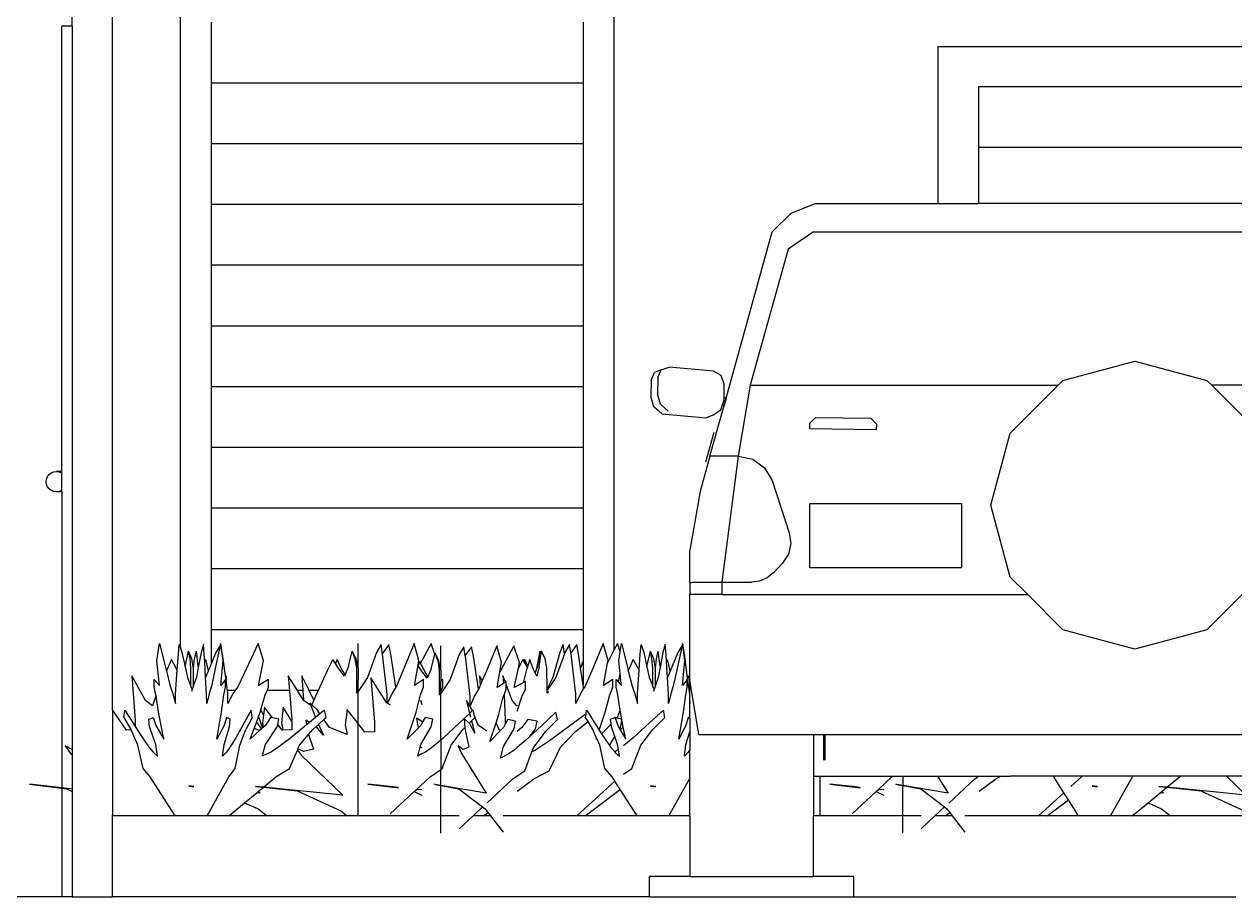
# Model space of a CAD drawing. Header units: metres. Extents: x 24.9 to 56.5, y 18.8 to 36.5.
# Drawn here: x 38.241 to 41.229, y 28.05 to 30.205 of the extents above; entities that cross this region are included whole.
import ezdxf

# ---------------------------------------------------------------- set-up
doc = ezdxf.new("R2010")
doc.units = ezdxf.units.M
doc.layers.add('Edges', color=7, linetype='Continuous')

# ---------------------------------------------------------------- blocks, each defined once
blk = doc.blocks.new('House of 70 sq. m.(753 sq.ft) fr')
at = {"layer": 'Edges'}
for p, q in [((-1.9919, -0.3551), (-1.9919, 2.0303)), ((-0.9218, 2.0303), (-0.9218, -0.361)), ((-2.2594, 1.1803), (-2.2594, 1.9703)), ((-2.1594, -0.5082), (-2.1594, 1.9703)), ((-2.2594, 1.1803), (-2.2844, 1.1803)), ((-2.2844, 0.0803), (-2.2844, 1.1803)), ((-2.2594, 1.1803), (-2.2594, -0.6057)), ((-1.9154, 1.0398), (-1.9154, 1.1898)), ((-0.9982, 1.1898), (-0.9982, 1.0398)), ((-0.1218, 1.1303), (1.9782, 1.1303)), ((-0.1218, 0.7426), (-0.1218, 1.1303)), ((-0.9982, 1.0398), (-1.9154, 1.0398)), ((-1.9154, 0.8898), (-1.9154, 1.0398)), ((-0.9982, 1.0398), (-0.9982, 0.8898)), ((1.8782, 1.0303), (-0.0218, 1.0303)), ((-0.0218, 1.0303), (-0.0218, 0.8803)), ((-0.9982, 0.8898), (-1.9154, 0.8898)), ((-1.9154, 0.7398), (-1.9154, 0.8898)), ((-0.9982, 0.8898), (-0.9982, 0.7398)), ((1.8782, 0.8803), (-0.0218, 0.8803)), ((-0.0218, 0.8803), (-0.0218, 0.7426)), ((-0.9982, 0.7398), (-1.9154, 0.7398)), ((-1.9154, 0.5898), (-1.9154, 0.7398)), ((-0.9982, 0.7398), (-0.9982, 0.5898)), ((-0.4844, 0.7182), (-0.531, 0.6721)), ((-0.4844, 0.7182), (-0.4248, 0.7426)), ((-0.4248, 0.7426), (-0.1218, 0.7426)), ((-0.1218, 0.7426), (-0.0218, 0.7426)), ((0.7086, 0.7426), (-0.0218, 0.7426)), ((-0.6449, 0.262), (-0.531, 0.6721)), ((-0.4294, 0.6721), (-0.492, 0.6297)), ((-0.4294, 0.6721), (0.7132, 0.6721)), ((-0.492, 0.6297), (-0.5853, 0.2937)), ((-0.9982, 0.5898), (-1.9154, 0.5898)), ((-1.9154, 0.4398), (-1.9154, 0.5898)), ((-0.9982, 0.5898), (-0.9982, 0.4398)), ((-0.9982, 0.4398), (-1.9154, 0.4398)), ((-1.9154, 0.2898), (-1.9154, 0.4398)), ((-0.9982, 0.4398), (-0.9982, 0.2898)), ((-0.8053, 0.3316), (-0.8214, 0.325)), ((-0.8137, 0.3118), (-0.8053, 0.3316)), ((-0.8053, 0.3316), (-0.7859, 0.3383)), ((-0.6759, 0.3279), (-0.7859, 0.3383)), ((0.1863, 0.3054), (0.3641, 0.353)), ((0.3641, 0.353), (0.5419, 0.3054)), ((-0.8297, 0.3052), (-0.8304, 0.2655)), ((-0.8297, 0.3052), (-0.8214, 0.325)), ((-0.8137, 0.3118), (-0.8144, 0.2721)), ((-0.6569, 0.3175), (-0.6759, 0.3279)), ((-0.6495, 0.2962), (-0.6569, 0.3175)), ((0.1747, 0.2937), (0.1863, 0.3054)), ((0.5419, 0.3054), (0.5536, 0.2937)), ((-0.9982, 0.2898), (-1.9154, 0.2898)), ((-1.9154, 0.1398), (-1.9154, 0.2898)), ((-0.9982, 0.2898), (-0.9982, 0.1398)), ((-0.8072, 0.2467), (-0.8144, 0.2721)), ((-0.65, 0.2639), (-0.6495, 0.2962)), ((-0.5853, 0.2937), (-0.615, 0.1184)), ((-0.5853, 0.2937), (0.1747, 0.2937)), ((0.0562, 0.1752), (0.1747, 0.2937)), ((0.8691, 0.2937), (0.5536, 0.2937)), ((0.5536, 0.2937), (0.6721, 0.1752)), ((-0.8233, 0.2401), (-0.8304, 0.2655)), ((-0.8038, 0.2232), (-0.8233, 0.2401)), ((-0.7878, 0.2298), (-0.8072, 0.2467)), ((-0.6848, 0.1184), (-0.6501, 0.2434)), ((-0.658, 0.2327), (-0.6539, 0.245)), ((-0.6539, 0.245), (-0.6501, 0.2565)), ((-0.6501, 0.2434), (-0.6539, 0.245)), ((-0.6501, 0.2565), (-0.65, 0.2639)), ((-0.6501, 0.2434), (-0.6449, 0.262)), ((-0.6482, 0.25), (-0.6501, 0.2434)), ((-0.65, 0.2639), (-0.6449, 0.262)), ((-0.6449, 0.262), (-0.6482, 0.25)), ((-0.8038, 0.2232), (-0.6937, 0.2128)), ((-0.6777, 0.2194), (-0.6937, 0.2128)), ((-0.6777, 0.2194), (-0.658, 0.2327)), ((-0.4383, 0.1998), (-0.4245, 0.2139)), ((-0.4245, 0.2139), (-0.2876, 0.212)), ((-0.2741, 0.1975), (-0.2876, 0.212)), ((-0.4385, 0.1855), (-0.4383, 0.1998)), ((-0.2742, 0.1832), (-0.4385, 0.1855)), ((-0.2741, 0.1975), (-0.2742, 0.1832)), ((-0.695, 0.1047), (-0.6746, 0.178)), ((0.0085, -0.0026), (0.0562, 0.1752)), ((-0.9982, 0.1398), (-1.9154, 0.1398)), ((-1.9154, -0.0102), (-1.9154, 0.1398)), ((-0.9982, 0.1398), (-0.9982, -0.0102)), ((-0.6848, 0.1184), (-0.709, 0.0313)), ((-0.615, 0.1184), (-0.6848, 0.1184)), ((-0.615, 0.1184), (-0.6554, -0.1931)), ((-0.615, 0.1184), (-0.5794, 0.1108)), ((-0.5794, 0.1108), (-0.5499, 0.0895)), ((-2.3233, 0.0553), (-2.3224, 0.0618)), ((-2.3224, 0.0618), (-2.3199, 0.0678)), ((-2.3199, 0.0678), (-2.3158, 0.073)), ((-2.3158, 0.073), (-2.3106, 0.077)), ((-2.3106, 0.077), (-2.3044, 0.0794)), ((-2.3044, 0.0794), (-2.2979, 0.0803)), ((-2.2979, 0.0803), (-2.2913, 0.0794)), ((-2.2844, 0.0803), (-2.2979, 0.0803)), ((-2.2913, 0.0794), (-2.2852, 0.077)), ((-2.2852, 0.077), (-2.2844, 0.0763)), ((-2.2844, 0.0763), (-2.2844, 0.0803)), ((-2.2844, 0.0343), (-2.2844, 0.0763)), ((-0.5499, 0.0895), (-0.5316, 0.058)), ((-2.3224, 0.0488), (-2.3233, 0.0553)), ((-2.3199, 0.0428), (-2.3224, 0.0488)), ((-2.3158, 0.0376), (-2.3199, 0.0428)), ((-2.3106, 0.0337), (-2.3158, 0.0376)), ((-2.3044, 0.0312), (-2.3106, 0.0337)), ((-2.2979, 0.0303), (-2.3044, 0.0312)), ((-2.2913, 0.0312), (-2.2979, 0.0303)), ((-2.2844, 0.0303), (-2.2979, 0.0303)), ((-2.2852, 0.0337), (-2.2913, 0.0312)), ((-2.2844, 0.0343), (-2.2852, 0.0337)), ((-2.2844, 0.0303), (-2.2844, 0.0343)), ((-2.2844, 0.0303), (-2.2844, -0.701)), ((-0.709, 0.0313), (-0.7344, -0.1135)), ((-0.5316, 0.058), (-0.4892, -0.0712)), ((-0.4383, 0.0015), (-0.0636, 0.0015)), ((-0.4383, -0.1572), (-0.4383, 0.0015)), ((-0.0636, 0.0015), (-0.0636, -0.1572)), ((-0.9982, -0.0102), (-1.9154, -0.0102)), ((-1.9154, -0.1602), (-1.9154, -0.0102)), ((-0.9982, -0.0102), (-0.9982, -0.1602)), ((0.0562, -0.1804), (0.0085, -0.0026)), ((-0.4892, -0.0712), (-0.4855, -0.0976)), ((-0.7344, -0.1942), (-0.7344, -0.1135)), ((-0.4855, -0.0976), (-0.4913, -0.1236)), ((-0.528, -0.1695), (-0.5058, -0.1459)), ((-0.4913, -0.1236), (-0.5058, -0.1459)), ((-0.9982, -0.1602), (-1.9154, -0.1602)), ((-1.9154, -0.3102), (-1.9154, -0.1602)), ((-0.9982, -0.1602), (-0.9982, -0.3102)), ((-0.528, -0.1695), (-0.5439, -0.1823)), ((-0.0636, -0.1572), (-0.4383, -0.1572)), ((-0.7344, -0.1942), (-0.7281, -0.1931)), ((-0.7344, -0.1942), (-0.7344, -0.2236)), ((-0.7281, -0.1931), (-0.6554, -0.1931)), ((-0.6554, -0.1931), (-0.5827, -0.1931)), ((-0.6554, -0.1931), (-0.6554, -0.2236)), ((-0.5625, -0.1904), (-0.5827, -0.1931)), ((-0.5439, -0.1823), (-0.5625, -0.1904)), ((0.0994, -0.2236), (0.0562, -0.1804)), ((-0.7344, -0.435), (-0.7344, -0.2236)), ((-0.6554, -0.2236), (-0.7344, -0.2236)), ((-0.6554, -0.2236), (0.0994, -0.2236)), ((0.1863, -0.3106), (0.0994, -0.2236)), ((0.6289, -0.2236), (0.5419, -0.3106)), ((-0.9982, -0.3102), (-1.9154, -0.3102)), ((-1.9154, -0.393), (-1.9154, -0.3102)), ((-0.9982, -0.3102), (-0.9982, -0.3869)), ((0.3641, -0.3582), (0.1863, -0.3106)), ((0.5419, -0.3106), (0.3641, -0.3582)), ((-2.0499, -0.3863), (-2.0432, -0.3445)), ((-2.0432, -0.3445), (-2.0279, -0.4063)), ((-1.9969, -0.3703), (-1.9947, -0.347)), ((-1.9947, -0.347), (-1.9919, -0.3551)), ((-1.9919, -0.3551), (-1.9881, -0.3661)), ((-1.935, -0.347), (-1.9408, -0.3661)), ((-1.9331, -0.3703), (-1.935, -0.347)), ((-1.8936, -0.3495), (-1.9059, -0.4063)), ((-1.8936, -0.3495), (-1.9045, -0.3661)), ((-1.8926, -0.3445), (-1.8936, -0.3495)), ((-1.8922, -0.3472), (-1.8926, -0.3445)), ((-1.892, -0.347), (-1.8922, -0.3472)), ((-1.8867, -0.3863), (-1.8922, -0.3472)), ((-1.8877, -0.3703), (-1.892, -0.347)), ((-1.8, -0.3445), (-1.8289, -0.4063)), ((-1.7872, -0.3863), (-1.8, -0.3445)), ((-1.5533, -0.4054), (-1.5533, -0.3445)), ((-1.4966, -0.347), (-1.5077, -0.3661)), ((-1.4929, -0.3693), (-1.4966, -0.347)), ((-1.4773, -0.347), (-1.4915, -0.3661)), ((-1.4725, -0.3703), (-1.4773, -0.347)), ((-1.4147, -0.3445), (-1.4404, -0.4063)), ((-1.4033, -0.3863), (-1.4147, -0.3445)), ((-1.3733, -0.3445), (-1.3989, -0.3929)), ((-1.3641, -0.371), (-1.3733, -0.3445)), ((-1.3491, -0.4105), (-1.3491, -0.3496)), ((-1.2924, -0.3521), (-1.3035, -0.3712)), ((-1.2887, -0.3744), (-1.2924, -0.3521)), ((-1.2731, -0.3521), (-1.2873, -0.3712)), ((-1.2683, -0.3755), (-1.2731, -0.3521)), ((-1.2105, -0.3496), (-1.2362, -0.4114)), ((-1.1991, -0.3914), (-1.2105, -0.3496)), ((-1.1691, -0.3496), (-1.2017, -0.4114)), ((-1.1546, -0.3914), (-1.1691, -0.3496)), ((-1.047, -0.347), (-1.0555, -0.3661)), ((-1.0442, -0.3697), (-1.047, -0.347)), ((-1.0315, -0.347), (-1.0428, -0.3661)), ((-1.0281, -0.3675), (-1.0315, -0.347)), ((-1.0138, -0.347), (-1.0275, -0.3661)), ((-1.0091, -0.3703), (-1.0138, -0.347)), ((-0.9481, -0.3445), (-0.9743, -0.4063)), ((-0.9365, -0.3863), (-0.9481, -0.3445)), ((-0.9134, -0.3445), (-0.9218, -0.361)), ((-0.9065, -0.3651), (-0.9134, -0.3445)), ((-0.9065, -0.3651), (-0.9032, -0.3445)), ((-0.9032, -0.3445), (-0.8879, -0.4063)), ((-0.8569, -0.3703), (-0.8547, -0.347)), ((-0.8547, -0.347), (-0.8481, -0.3661)), ((-0.795, -0.347), (-0.8008, -0.3661)), ((-0.7931, -0.3703), (-0.795, -0.347)), ((-0.7536, -0.3495), (-0.7659, -0.4063)), ((-0.7536, -0.3495), (-0.7645, -0.3661)), ((-0.7526, -0.3445), (-0.7536, -0.3495)), ((-0.7522, -0.3472), (-0.7526, -0.3445)), ((-0.752, -0.347), (-0.7522, -0.3472)), ((-0.7467, -0.3863), (-0.7522, -0.3472)), ((-0.7477, -0.3703), (-0.752, -0.347)), ((-2.0435, -0.4478), (-2.0499, -0.3863)), ((-2.0142, -0.3833), (-2.0266, -0.4114)), ((-2.0015, -0.4066), (-2.0142, -0.3833)), ((-1.9996, -0.4093), (-1.9969, -0.3703)), ((-1.9881, -0.3661), (-1.9805, -0.4016)), ((-1.9804, -0.4012), (-1.9719, -0.3633)), ((-1.9635, -0.3819), (-1.9719, -0.3633)), ((-1.968, -0.3819), (-1.9719, -0.3633)), ((-1.9661, -0.4054), (-1.968, -0.3819)), ((-1.9592, -0.4054), (-1.9635, -0.3819)), ((-1.9592, -0.4054), (-1.957, -0.3819)), ((-1.957, -0.3819), (-1.9525, -0.3633)), ((-1.9481, -0.4012), (-1.9525, -0.3633)), ((-1.9408, -0.3661), (-1.9477, -0.4031)), ((-1.9319, -0.3892), (-1.9331, -0.3703)), ((-1.9319, -0.3892), (-1.9302, -0.3833)), ((-1.9302, -0.3833), (-1.9235, -0.412)), ((-1.9045, -0.3661), (-1.9154, -0.393)), ((-1.8923, -0.4478), (-1.8867, -0.3863)), ((-1.8801, -0.4288), (-1.8877, -0.3703)), ((-1.7994, -0.4478), (-1.7872, -0.3863)), ((-1.6155, -0.3833), (-1.6299, -0.412)), ((-1.6093, -0.3934), (-1.6155, -0.3833)), ((-1.6053, -0.3833), (-1.6093, -0.3934)), ((-1.594, -0.4066), (-1.6053, -0.3833)), ((-1.5772, -0.4012), (-1.5677, -0.3633)), ((-1.5581, -0.3819), (-1.5677, -0.3633)), ((-1.5602, -0.3819), (-1.5677, -0.3633)), ((-1.5564, -0.4054), (-1.5602, -0.3819)), ((-1.5533, -0.4054), (-1.5581, -0.3819)), ((-1.5077, -0.3661), (-1.5301, -0.4281)), ((-1.4915, -0.3661), (-1.4929, -0.3693)), ((-1.4928, -0.3703), (-1.4929, -0.3693)), ((-1.4812, -0.4689), (-1.4928, -0.3703)), ((-1.4604, -0.4519), (-1.4725, -0.3703)), ((-1.4054, -0.3979), (-1.4033, -0.3863)), ((-1.4011, -0.3884), (-1.405, -0.3985)), ((-1.3989, -0.3929), (-1.4011, -0.3884)), ((-1.373, -0.4064), (-1.3641, -0.371)), ((-1.3635, -0.3684), (-1.3641, -0.371)), ((-1.3539, -0.387), (-1.3635, -0.3684)), ((-1.3559, -0.387), (-1.3635, -0.3684)), ((-1.3522, -0.4105), (-1.3559, -0.387)), ((-1.3491, -0.4105), (-1.3539, -0.387)), ((-1.3035, -0.3712), (-1.3258, -0.4332)), ((-1.2873, -0.3712), (-1.2887, -0.3744)), ((-1.2886, -0.3755), (-1.2887, -0.3744)), ((-1.277, -0.4741), (-1.2886, -0.3755)), ((-1.2562, -0.457), (-1.2683, -0.3755)), ((-1.1471, -0.3833), (-1.1577, -0.4053)), ((-1.1442, -0.3882), (-1.1471, -0.3833)), ((-1.1422, -0.3833), (-1.1442, -0.3882)), ((-1.1354, -0.4029), (-1.1442, -0.3882)), ((-1.1343, -0.3993), (-1.1422, -0.3833)), ((-1.1296, -0.3833), (-1.1343, -0.3993)), ((-1.121, -0.4066), (-1.1296, -0.3833)), ((-1.1116, -0.4012), (-1.1039, -0.3633)), ((-1.1102, -0.4012), (-1.1021, -0.3678)), ((-1.1067, -0.4012), (-1.101, -0.3633)), ((-1.1021, -0.3678), (-1.1039, -0.3633)), ((-1.101, -0.3633), (-1.1021, -0.3678)), ((-1.0918, -0.3819), (-1.101, -0.3633)), ((-1.0871, -0.4054), (-1.0918, -0.3819)), ((-1.0555, -0.3661), (-1.0724, -0.4281)), ((-1.0442, -0.3697), (-1.0656, -0.4281)), ((-1.0428, -0.3661), (-1.0442, -0.3697)), ((-1.0275, -0.3661), (-1.0281, -0.3675)), ((-1.0276, -0.3703), (-1.0281, -0.3675)), ((-1.0159, -0.4689), (-1.0276, -0.3703)), ((-1.0041, -0.4055), (-1.0091, -0.3703)), ((-0.9982, -0.3869), (-1.0041, -0.4055)), ((-0.9982, -0.3869), (-0.9982, -0.4464)), ((-0.9218, -0.361), (-0.9374, -0.3916)), ((-0.9374, -0.3916), (-0.9365, -0.3863)), ((-0.9099, -0.3863), (-0.9065, -0.3651)), ((-0.9065, -0.419), (-0.9099, -0.3863)), ((-0.8742, -0.3833), (-0.8866, -0.4114)), ((-0.8615, -0.4066), (-0.8742, -0.3833)), ((-0.8596, -0.4093), (-0.8569, -0.3703)), ((-0.8481, -0.3661), (-0.8405, -0.4016)), ((-0.8404, -0.4012), (-0.8319, -0.3633)), ((-0.8235, -0.3819), (-0.8319, -0.3633)), ((-0.828, -0.3819), (-0.8319, -0.3633)), ((-0.8261, -0.4054), (-0.828, -0.3819)), ((-0.8192, -0.4054), (-0.8235, -0.3819)), ((-0.8192, -0.4054), (-0.817, -0.3819)), ((-0.817, -0.3819), (-0.8125, -0.3633)), ((-0.8081, -0.4012), (-0.8125, -0.3633)), ((-0.8008, -0.3661), (-0.8077, -0.4031)), ((-0.7919, -0.3892), (-0.7931, -0.3703)), ((-0.7919, -0.3892), (-0.7902, -0.3833)), ((-0.7902, -0.3833), (-0.7835, -0.412)), ((-0.7645, -0.3661), (-0.7834, -0.4127)), ((-0.7523, -0.4478), (-0.7467, -0.3863)), ((-0.7401, -0.4288), (-0.7477, -0.3703)), ((-2.0279, -0.4063), (-2.0266, -0.4114)), ((-2.0266, -0.4114), (-2.017, -0.4493)), ((-2.0038, -0.4689), (-1.9996, -0.4093)), ((-1.9996, -0.4093), (-2.0015, -0.4066)), ((-1.9804, -0.4012), (-1.9805, -0.4016)), ((-1.9805, -0.4016), (-1.9748, -0.4281)), ((-1.966, -0.45), (-1.9661, -0.4054)), ((-1.9593, -0.4476), (-1.9592, -0.4054)), ((-1.9592, -0.4473), (-1.9592, -0.4054)), ((-1.9477, -0.4031), (-1.9524, -0.4281)), ((-1.9481, -0.4012), (-1.9477, -0.4031)), ((-1.9296, -0.4279), (-1.9319, -0.3892)), ((-1.9234, -0.4127), (-1.9296, -0.4279)), ((-1.9235, -0.412), (-1.9234, -0.4127)), ((-1.9154, -0.393), (-1.9234, -0.4127)), ((-1.9059, -0.4063), (-1.9155, -0.4493)), ((-1.8289, -0.4063), (-1.8496, -0.4493)), ((-1.6299, -0.412), (-1.6522, -0.4602)), ((-1.6011, -0.4066), (-1.6093, -0.3934)), ((-1.5867, -0.4251), (-1.6011, -0.4066)), ((-1.5851, -0.4211), (-1.594, -0.4066)), ((-1.5772, -0.4012), (-1.5851, -0.4211)), ((-1.5563, -0.4668), (-1.5564, -0.4054)), ((-1.5533, -0.4054), (-1.5533, -0.4329)), ((-1.4404, -0.4063), (-1.4589, -0.4493)), ((-1.4142, -0.4478), (-1.4054, -0.3979)), ((-1.405, -0.3985), (-1.4054, -0.3979)), ((-1.3969, -0.4117), (-1.405, -0.3985)), ((-1.3898, -0.4117), (-1.3989, -0.3929)), ((-1.3825, -0.4302), (-1.3969, -0.4117)), ((-1.3809, -0.4262), (-1.3898, -0.4117)), ((-1.373, -0.4064), (-1.3809, -0.4262)), ((-1.3521, -0.4719), (-1.3522, -0.4105)), ((-1.3491, -0.4105), (-1.3491, -0.4332)), ((-1.2362, -0.4114), (-1.2467, -0.4358)), ((-1.21, -0.4529), (-1.2031, -0.4138)), ((-1.2031, -0.4138), (-1.1991, -0.3914)), ((-1.2017, -0.4114), (-1.2031, -0.4138)), ((-1.1684, -0.4529), (-1.1577, -0.4053)), ((-1.1577, -0.4053), (-1.1546, -0.3914)), ((-1.1382, -0.412), (-1.1462, -0.4412)), ((-1.1354, -0.4029), (-1.1382, -0.412)), ((-1.1343, -0.3993), (-1.1354, -0.4029)), ((-1.1164, -0.4164), (-1.121, -0.4066)), ((-1.1116, -0.4012), (-1.1164, -0.4164)), ((-1.1162, -0.4169), (-1.1164, -0.4164)), ((-1.1102, -0.4012), (-1.1162, -0.4169)), ((-1.1124, -0.4251), (-1.1162, -0.4169)), ((-1.1067, -0.4012), (-1.1124, -0.4251)), ((-1.087, -0.4565), (-1.0871, -0.4054)), ((-0.9982, -0.4464), (-1.0041, -0.4055)), ((-0.9743, -0.4063), (-0.9931, -0.4493)), ((-0.9475, -0.4478), (-0.9374, -0.3916)), ((-0.8879, -0.4063), (-0.8866, -0.4114)), ((-0.8866, -0.4114), (-0.877, -0.4493)), ((-0.8638, -0.4689), (-0.8596, -0.4093)), ((-0.8596, -0.4093), (-0.8615, -0.4066)), ((-0.8404, -0.4012), (-0.8405, -0.4016)), ((-0.8405, -0.4016), (-0.8348, -0.4281)), ((-0.826, -0.45), (-0.8261, -0.4054)), ((-0.8192, -0.4475), (-0.8192, -0.4054)), ((-0.8192, -0.4473), (-0.8192, -0.4054)), ((-0.8077, -0.4031), (-0.8124, -0.4281)), ((-0.8081, -0.4012), (-0.8077, -0.4031)), ((-0.7896, -0.4279), (-0.7919, -0.3892)), ((-0.7834, -0.4127), (-0.7896, -0.4279)), ((-0.7835, -0.412), (-0.7834, -0.4127)), ((-0.7659, -0.4063), (-0.7755, -0.4493)), ((-2.0781, -0.4848), (-2.1121, -0.424)), ((-2.1121, -0.424), (-2.1038, -0.5333)), ((-2.0567, -0.4329), (-2.0435, -0.4478)), ((-2.0567, -0.4517), (-2.0567, -0.4329)), ((-1.9748, -0.4281), (-1.966, -0.45)), ((-1.9593, -0.4476), (-1.9629, -0.4579)), ((-1.9592, -0.4473), (-1.9593, -0.4476)), ((-1.9524, -0.4281), (-1.9592, -0.4473)), ((-1.9271, -0.4689), (-1.9296, -0.4279)), ((-1.8808, -0.4329), (-1.8923, -0.4478)), ((-1.8807, -0.4517), (-1.8808, -0.4329)), ((-1.8801, -0.4288), (-1.8786, -0.424)), ((-1.8791, -0.4359), (-1.8801, -0.4288)), ((-1.8786, -0.424), (-1.8791, -0.4359)), ((-1.8759, -0.4602), (-1.8791, -0.4359)), ((-1.7744, -0.4329), (-1.7994, -0.4478)), ((-1.7743, -0.4517), (-1.7744, -0.4329)), ((-1.7261, -0.424), (-1.723, -0.4602)), ((-1.7032, -0.4602), (-1.7261, -0.424)), ((-1.6923, -0.424), (-1.6899, -0.4602)), ((-1.6743, -0.4602), (-1.6923, -0.424)), ((-1.5851, -0.4211), (-1.5867, -0.4251)), ((-1.5532, -0.4602), (-1.5533, -0.4329)), ((-1.5533, -0.4624), (-1.5533, -0.4329)), ((-1.5301, -0.4281), (-1.5518, -0.4602)), ((-1.4834, -0.4899), (-1.5219, -0.4291)), ((-1.5219, -0.4291), (-1.5125, -0.5384)), ((-1.3919, -0.4329), (-1.4142, -0.4478)), ((-1.3918, -0.4517), (-1.3919, -0.4329)), ((-1.3809, -0.4262), (-1.3825, -0.4302)), ((-1.3444, -0.4329), (-1.3491, -0.4354)), ((-1.3491, -0.4332), (-1.3491, -0.4354)), ((-1.3491, -0.4354), (-1.3491, -0.438)), ((-1.349, -0.4615), (-1.3491, -0.438)), ((-1.3491, -0.4675), (-1.3491, -0.438)), ((-1.3442, -0.4517), (-1.3444, -0.4329)), ((-1.3258, -0.4332), (-1.3441, -0.4602)), ((-1.2519, -0.4479), (-1.2547, -0.4544)), ((-1.2539, -0.424), (-1.2519, -0.4479)), ((-1.2467, -0.4358), (-1.2539, -0.424)), ((-1.2467, -0.4358), (-1.2519, -0.4479)), ((-1.1947, -0.4427), (-1.21, -0.4529)), ((-1.1898, -0.4394), (-1.1957, -0.424)), ((-1.1957, -0.424), (-1.1947, -0.4427)), ((-1.1898, -0.4394), (-1.1947, -0.4427)), ((-1.1877, -0.438), (-1.1898, -0.4394)), ((-1.1877, -0.4451), (-1.1877, -0.438)), ((-1.1727, -0.4848), (-1.1877, -0.4451)), ((-1.1876, -0.4568), (-1.1877, -0.4451)), ((-1.1462, -0.4412), (-1.1684, -0.4529)), ((-1.1401, -0.438), (-1.1462, -0.4412)), ((-1.14, -0.4568), (-1.1401, -0.438)), ((-1.0656, -0.4281), (-1.087, -0.4592)), ((-1.0724, -0.4281), (-1.087, -0.4565)), ((-0.9969, -0.4557), (-0.9982, -0.4464)), ((-0.9249, -0.4329), (-0.9475, -0.4478)), ((-0.9248, -0.4517), (-0.9249, -0.4329)), ((-0.9167, -0.4517), (-0.9167, -0.4329)), ((-0.9167, -0.4329), (-0.9109, -0.4394)), ((-0.9109, -0.4394), (-0.9065, -0.419)), ((-0.9109, -0.4394), (-0.9065, -0.4444)), ((-0.904, -0.443), (-0.9065, -0.419)), ((-0.904, -0.443), (-0.9065, -0.4444)), ((-0.9065, -0.4444), (-0.9035, -0.4478)), ((-0.9035, -0.4478), (-0.904, -0.443)), ((-0.8348, -0.4281), (-0.8319, -0.4353)), ((-0.8319, -0.4353), (-0.826, -0.45)), ((-0.8192, -0.4475), (-0.8229, -0.4579)), ((-0.8124, -0.4281), (-0.8192, -0.4473)), ((-0.8192, -0.4473), (-0.8192, -0.4475)), ((-0.7871, -0.4689), (-0.7896, -0.4279)), ((-0.7408, -0.4329), (-0.7523, -0.4478)), ((-0.7407, -0.4517), (-0.7408, -0.4329)), ((-0.7401, -0.4288), (-0.7386, -0.424)), ((-0.7391, -0.4359), (-0.7401, -0.4288)), ((-0.7386, -0.424), (-0.7391, -0.4359)), ((-0.7348, -0.4689), (-0.7391, -0.4359)), ((-0.7126, -0.569), (-0.7344, -0.435)), ((-0.7344, -0.4875), (-0.7344, -0.435)), ((-2.0525, -0.4745), (-2.061, -0.4985)), ((-2.0524, -0.4708), (-2.0567, -0.4517)), ((-2.052, -0.4733), (-2.0525, -0.4745)), ((-2.052, -0.4733), (-2.0524, -0.4708)), ((-2.0459, -0.5136), (-2.052, -0.4733)), ((-2.017, -0.4493), (-2.0104, -0.4686)), ((-2.0104, -0.4686), (-2.0038, -0.4926)), ((-2.0038, -0.4926), (-2.0038, -0.4689)), ((-1.966, -0.45), (-1.9629, -0.4579)), ((-1.9629, -0.4579), (-1.9645, -0.4624)), ((-1.927, -0.4926), (-1.9271, -0.4689)), ((-1.9213, -0.4686), (-1.927, -0.4926)), ((-1.9155, -0.4493), (-1.9213, -0.4686)), ((-1.8902, -0.5136), (-1.8845, -0.4708)), ((-1.8845, -0.4708), (-1.8807, -0.4517)), ((-1.8568, -0.4602), (-1.8759, -0.4602)), ((-1.8748, -0.4689), (-1.8759, -0.4602)), ((-1.8747, -0.4873), (-1.8748, -0.4689)), ((-1.8622, -0.4686), (-1.8728, -0.489)), ((-1.8568, -0.4602), (-1.8622, -0.4686)), ((-1.8496, -0.4493), (-1.8568, -0.4602)), ((-1.7933, -0.5083), (-1.7825, -0.4708)), ((-1.7825, -0.4708), (-1.778, -0.4602)), ((-1.778, -0.4602), (-1.7743, -0.4517)), ((-1.723, -0.4602), (-1.778, -0.4602)), ((-1.723, -0.4602), (-1.7168, -0.5333)), ((-1.6899, -0.4602), (-1.7032, -0.4602)), ((-1.6883, -0.4838), (-1.7032, -0.4602)), ((-1.6899, -0.4602), (-1.6883, -0.4838)), ((-1.6522, -0.4602), (-1.6743, -0.4602)), ((-1.6625, -0.4839), (-1.6743, -0.4602)), ((-1.6587, -0.4745), (-1.6625, -0.4839)), ((-1.6522, -0.4602), (-1.6587, -0.4745)), ((-1.5533, -0.4624), (-1.5563, -0.4668)), ((-1.5532, -0.4623), (-1.5533, -0.4624)), ((-1.5533, -0.5417), (-1.5533, -0.4624)), ((-1.5518, -0.4602), (-1.5532, -0.4602)), ((-1.5532, -0.4623), (-1.5532, -0.4602)), ((-1.5518, -0.4602), (-1.5532, -0.4623)), ((-1.4812, -0.4915), (-1.4812, -0.4689)), ((-1.47, -0.4686), (-1.4808, -0.4918)), ((-1.4604, -0.4519), (-1.47, -0.4686)), ((-1.4589, -0.4493), (-1.4604, -0.4519)), ((-1.4101, -0.5136), (-1.3992, -0.4708)), ((-1.3992, -0.4708), (-1.3918, -0.4517)), ((-1.3491, -0.4675), (-1.3521, -0.4719)), ((-1.349, -0.4674), (-1.3491, -0.4675)), ((-1.3491, -0.5826), (-1.3491, -0.4675)), ((-1.349, -0.4615), (-1.3484, -0.4602)), ((-1.3441, -0.4602), (-1.349, -0.4674)), ((-1.349, -0.4674), (-1.349, -0.4615)), ((-1.3484, -0.4602), (-1.3442, -0.4517)), ((-1.3441, -0.4602), (-1.3484, -0.4602)), ((-1.2658, -0.4737), (-1.277, -0.4977)), ((-1.277, -0.4977), (-1.277, -0.4741)), ((-1.2562, -0.457), (-1.2658, -0.4737)), ((-1.2547, -0.4544), (-1.2562, -0.457)), ((-1.2059, -0.5187), (-1.1949, -0.4759)), ((-1.1949, -0.4759), (-1.1932, -0.4715)), ((-1.1932, -0.4715), (-1.1876, -0.4568)), ((-1.1932, -0.4715), (-1.1901, -0.5333)), ((-1.1607, -0.511), (-1.1493, -0.4759)), ((-1.1493, -0.4759), (-1.14, -0.4568)), ((-1.087, -0.4592), (-1.087, -0.4565)), ((-1.087, -0.4668), (-1.087, -0.4592)), ((-1.0834, -0.4624), (-1.087, -0.4668)), ((-1.0158, -0.4926), (-1.0159, -0.4689)), ((-1.0044, -0.4686), (-1.0158, -0.4926)), ((-0.9969, -0.4557), (-1.0044, -0.4686)), ((-0.9931, -0.4493), (-0.9969, -0.4557)), ((-0.9434, -0.5136), (-0.9322, -0.4708)), ((-0.9322, -0.4708), (-0.9248, -0.4517)), ((-0.9124, -0.4708), (-0.9167, -0.4517)), ((-0.9065, -0.5097), (-0.9124, -0.4708)), ((-0.877, -0.4493), (-0.8704, -0.4686)), ((-0.8704, -0.4686), (-0.8638, -0.4926)), ((-0.8638, -0.4926), (-0.8638, -0.4689)), ((-0.826, -0.45), (-0.8229, -0.4579)), ((-0.8229, -0.4579), (-0.8245, -0.4624)), ((-0.787, -0.4926), (-0.7871, -0.4689)), ((-0.7813, -0.4686), (-0.787, -0.4926)), ((-0.7755, -0.4493), (-0.7813, -0.4686)), ((-0.7502, -0.5136), (-0.7445, -0.4708)), ((-0.7445, -0.4708), (-0.7407, -0.4517)), ((-0.7347, -0.4873), (-0.7348, -0.4689)), ((-2.061, -0.4985), (-2.0781, -0.4848)), ((-1.8728, -0.489), (-1.8747, -0.4873)), ((-1.8747, -0.4907), (-1.8747, -0.4873)), ((-1.8747, -0.4907), (-1.8743, -0.4918)), ((-1.8747, -0.4926), (-1.8747, -0.4907)), ((-1.8743, -0.4918), (-1.8747, -0.4926)), ((-1.8728, -0.489), (-1.8743, -0.4918)), ((-1.7845, -0.5018), (-1.7869, -0.5202)), ((-1.7642, -0.528), (-1.7845, -0.5018)), ((-1.7383, -0.5018), (-1.7422, -0.5402)), ((-1.7168, -0.5371), (-1.7383, -0.5018)), ((-1.6877, -0.4848), (-1.6883, -0.4838)), ((-1.6698, -0.4975), (-1.6877, -0.4848)), ((-1.6672, -0.4955), (-1.6725, -0.4904)), ((-1.6725, -0.4904), (-1.6698, -0.4975)), ((-1.6698, -0.4975), (-1.6587, -0.5269)), ((-1.6625, -0.4839), (-1.6672, -0.4955)), ((-1.6532, -0.509), (-1.6672, -0.4955)), ((-1.5802, -0.5069), (-1.5853, -0.5454)), ((-1.5677, -0.5232), (-1.5802, -0.5069)), ((-1.4812, -0.4915), (-1.4834, -0.4899)), ((-1.4808, -0.4918), (-1.4812, -0.4915)), ((-1.474, -0.4967), (-1.4808, -0.4918)), ((-1.3993, -0.4853), (-1.3958, -0.4949)), ((-1.3958, -0.4888), (-1.3993, -0.4853)), ((-1.2741, -0.5039), (-1.2857, -0.4853)), ((-1.2857, -0.4853), (-1.2785, -0.5171)), ((-1.2714, -0.5105), (-1.2741, -0.5039)), ((-1.1612, -0.4985), (-1.1727, -0.4848)), ((-1.1607, -0.4965), (-1.1612, -0.4985)), ((-0.7344, -0.4875), (-0.7347, -0.4873)), ((-0.7347, -0.4907), (-0.7347, -0.4873)), ((-0.7347, -0.4907), (-0.7344, -0.4915)), ((-0.7347, -0.4926), (-0.7347, -0.4907)), ((-0.7344, -0.492), (-0.7347, -0.4926)), ((-0.7344, -0.4875), (-0.7344, -0.4915)), ((-0.7344, -0.4915), (-0.7344, -0.492)), ((-0.7344, -0.5287), (-0.7344, -0.492)), ((-2.1253, -0.558), (-2.1594, -0.5082)), ((-2.1594, -0.5082), (-2.1594, -0.7685)), ((-2.1317, -0.5271), (-2.1294, -0.5084)), ((-2.1317, -0.5271), (-2.1143, -0.5565)), ((-2.1294, -0.5084), (-2.1039, -0.5488)), ((-2.1038, -0.5333), (-2.1039, -0.5488)), ((-2.0702, -0.531), (-2.0592, -0.527)), ((-2.0681, -0.55), (-2.0702, -0.531)), ((-2.0592, -0.527), (-2.0526, -0.5463)), ((-2.0328, -0.5808), (-2.0459, -0.5136)), ((-1.9016, -0.5808), (-1.8902, -0.5136)), ((-1.8785, -0.527), (-1.8843, -0.5463)), ((-1.8689, -0.531), (-1.8785, -0.527)), ((-1.8707, -0.55), (-1.8689, -0.531)), ((-1.8171, -0.5084), (-1.8552, -0.5772)), ((-1.8151, -0.5271), (-1.8303, -0.5565)), ((-1.8151, -0.5271), (-1.8171, -0.5084)), ((-1.8042, -0.5392), (-1.799, -0.525)), ((-1.799, -0.525), (-1.7948, -0.5136)), ((-1.799, -0.525), (-1.7891, -0.5528)), ((-1.7948, -0.5136), (-1.7933, -0.5083)), ((-1.7869, -0.5202), (-1.7933, -0.5083)), ((-1.7869, -0.5202), (-1.7895, -0.5402)), ((-1.7696, -0.527), (-1.782, -0.5463)), ((-1.7642, -0.528), (-1.7696, -0.527)), ((-1.7487, -0.531), (-1.7642, -0.528)), ((-1.7515, -0.5444), (-1.7487, -0.531)), ((-1.7168, -0.5333), (-1.7168, -0.5371)), ((-1.7168, -0.5371), (-1.7168, -0.5572)), ((-1.6826, -0.5338), (-1.6807, -0.5453)), ((-1.6733, -0.5391), (-1.6826, -0.5338)), ((-1.6587, -0.5269), (-1.6733, -0.5391)), ((-1.6474, -0.5175), (-1.6587, -0.5269)), ((-1.6474, -0.5175), (-1.6532, -0.509)), ((-1.6375, -0.5319), (-1.6511, -0.544)), ((-1.6365, -0.5084), (-1.6474, -0.5175)), ((-1.6375, -0.5319), (-1.6322, -0.5271)), ((-1.6242, -0.5513), (-1.6375, -0.5319)), ((-1.6322, -0.5271), (-1.6365, -0.5084)), ((-1.5533, -0.5417), (-1.5677, -0.5232)), ((-1.4322, -0.5808), (-1.4101, -0.5136)), ((-1.3958, -0.5364), (-1.409, -0.5287)), ((-1.409, -0.5287), (-1.4052, -0.5529)), ((-1.3877, -0.527), (-1.3958, -0.5411)), ((-1.3691, -0.531), (-1.3877, -0.527)), ((-1.3727, -0.55), (-1.3691, -0.531)), ((-1.2917, -0.5294), (-1.3427, -0.5772)), ((-1.2917, -0.5287), (-1.2917, -0.5294)), ((-1.2913, -0.5291), (-1.2917, -0.5287)), ((-1.2917, -0.5294), (-1.2895, -0.5513)), ((-1.2785, -0.5171), (-1.2913, -0.5291)), ((-1.279, -0.5407), (-1.2913, -0.5291)), ((-1.279, -0.5407), (-1.2738, -0.5355)), ((-1.2785, -0.5171), (-1.2771, -0.5232)), ((-1.2771, -0.5232), (-1.2763, -0.5264)), ((-1.2714, -0.5105), (-1.2763, -0.515)), ((-1.2738, -0.5355), (-1.2654, -0.5271)), ((-1.2738, -0.5355), (-1.2656, -0.5658)), ((-1.2693, -0.5084), (-1.2714, -0.5105)), ((-1.2662, -0.5232), (-1.2693, -0.5084)), ((-1.2568, -0.5462), (-1.2662, -0.5232)), ((-1.2654, -0.5271), (-1.2662, -0.5232)), ((-1.2129, -0.54), (-1.2059, -0.5187)), ((-1.1835, -0.5321), (-1.1901, -0.5437)), ((-1.1901, -0.5333), (-1.1901, -0.5437)), ((-1.1648, -0.5361), (-1.1835, -0.5321)), ((-1.1684, -0.5552), (-1.1648, -0.5361)), ((-1.1347, -0.5321), (-1.1488, -0.5514)), ((-1.1111, -0.5361), (-1.1347, -0.5321)), ((-1.1156, -0.5552), (-1.1111, -0.5361)), ((-1.0834, -0.5307), (-1.101, -0.5472)), ((-1.0651, -0.5136), (-1.0834, -0.5307)), ((-1.0612, -0.5322), (-1.0834, -0.5544)), ((-0.9906, -0.5182), (-1.0776, -0.5824)), ((-1.0612, -0.5322), (-1.0651, -0.5136)), ((-1.0166, -0.5616), (-0.9857, -0.5372)), ((-0.9917, -0.5271), (-0.9906, -0.5182)), ((-0.9857, -0.5372), (-0.9917, -0.5271)), ((-0.9906, -0.5182), (-0.9894, -0.5084)), ((-0.9894, -0.5084), (-0.9855, -0.5145)), ((-0.9743, -0.5565), (-0.9857, -0.5372)), ((-0.9843, -0.5136), (-0.9855, -0.5145)), ((-0.9855, -0.5145), (-0.9829, -0.5186)), ((-0.9829, -0.5186), (-0.9843, -0.5136)), ((-0.9829, -0.5186), (-0.9582, -0.5578)), ((-0.9582, -0.5578), (-0.9434, -0.5136)), ((-0.9302, -0.531), (-0.9209, -0.5276)), ((-0.9291, -0.5416), (-0.9302, -0.531)), ((-0.9205, -0.527), (-0.9209, -0.5276)), ((-0.9209, -0.5276), (-0.9197, -0.5272)), ((-0.9197, -0.5272), (-0.9205, -0.527)), ((-0.9197, -0.5272), (-0.9192, -0.527)), ((-0.9192, -0.527), (-0.9191, -0.5273)), ((-0.9137, -0.5284), (-0.9191, -0.5273)), ((-0.9191, -0.5273), (-0.9126, -0.5463)), ((-0.9137, -0.5284), (-0.9078, -0.5136)), ((-0.9026, -0.5308), (-0.9137, -0.5284)), ((-0.9078, -0.5136), (-0.9065, -0.5097)), ((-0.9059, -0.5136), (-0.9065, -0.5097)), ((-0.9026, -0.5308), (-0.9059, -0.5136)), ((-0.9052, -0.55), (-0.902, -0.5335)), ((-0.902, -0.5335), (-0.9026, -0.5308)), ((-0.8987, -0.5504), (-0.902, -0.5335)), ((-0.8245, -0.531), (-0.8747, -0.5772)), ((-0.7999, -0.5084), (-0.8245, -0.531)), ((-0.796, -0.5271), (-0.8245, -0.5552)), ((-0.796, -0.5271), (-0.7999, -0.5084)), ((-0.7616, -0.5808), (-0.7502, -0.5136)), ((-0.7385, -0.527), (-0.7443, -0.5463)), ((-0.7344, -0.5287), (-0.7385, -0.527)), ((-0.7344, -0.5287), (-0.7344, -0.562)), ((-2.1138, -0.5576), (-2.1253, -0.558)), ((-2.1138, -0.5576), (-2.1143, -0.5565)), ((-2.0969, -0.5954), (-2.1138, -0.5576)), ((-2.1039, -0.5488), (-2.0858, -0.5772)), ((-2.0528, -0.5937), (-2.0681, -0.55)), ((-2.0526, -0.5463), (-2.0328, -0.5808)), ((-1.8843, -0.5463), (-1.9016, -0.5808)), ((-1.8841, -0.5937), (-1.8707, -0.55)), ((-1.8455, -0.5954), (-1.8303, -0.5565)), ((-1.8196, -0.5808), (-1.8097, -0.5539)), ((-1.7963, -0.5593), (-1.8196, -0.5808)), ((-1.8097, -0.5539), (-1.8042, -0.5392)), ((-1.7963, -0.5593), (-1.8097, -0.5539)), ((-1.7997, -0.5424), (-1.8042, -0.5392)), ((-1.7915, -0.555), (-1.7997, -0.5424)), ((-1.7915, -0.555), (-1.7963, -0.5593)), ((-1.7891, -0.5528), (-1.7915, -0.555)), ((-1.7895, -0.5402), (-1.7873, -0.5512)), ((-1.7873, -0.5512), (-1.7891, -0.5528)), ((-1.782, -0.5463), (-1.7873, -0.5512)), ((-1.7817, -0.5937), (-1.7527, -0.55)), ((-1.7527, -0.55), (-1.7515, -0.5444)), ((-1.7411, -0.558), (-1.7515, -0.5444)), ((-1.7422, -0.5402), (-1.7395, -0.5579)), ((-1.7395, -0.5579), (-1.7411, -0.558)), ((-1.7168, -0.5572), (-1.7395, -0.5579)), ((-1.6807, -0.5453), (-1.7191, -0.5772)), ((-1.6733, -0.5391), (-1.6807, -0.5453)), ((-1.6757, -0.5691), (-1.6651, -0.5565)), ((-1.6651, -0.5565), (-1.6569, -0.5492)), ((-1.6569, -0.5492), (-1.6511, -0.544)), ((-1.639, -0.5709), (-1.6569, -0.5492)), ((-1.6511, -0.544), (-1.639, -0.5709)), ((-1.5805, -0.5692), (-1.6242, -0.5513)), ((-1.5853, -0.5454), (-1.5805, -0.5692)), ((-1.5533, -0.5418), (-1.5533, -0.5417)), ((-1.5368, -0.5631), (-1.5533, -0.5418)), ((-1.5533, -0.7697), (-1.5533, -0.5418)), ((-1.5126, -0.5623), (-1.5368, -0.5631)), ((-1.5125, -0.5384), (-1.5126, -0.5623)), ((-1.4052, -0.5529), (-1.4322, -0.5808)), ((-1.3987, -0.5463), (-1.4052, -0.5529)), ((-1.3958, -0.5411), (-1.3987, -0.5463)), ((-1.3985, -0.5937), (-1.3727, -0.55)), ((-1.324, -0.5954), (-1.2947, -0.5565)), ((-1.2947, -0.5565), (-1.2895, -0.5513)), ((-1.2895, -0.5513), (-1.2889, -0.5574)), ((-1.2889, -0.5574), (-1.2804, -0.6002)), ((-1.2772, -0.5424), (-1.279, -0.5407)), ((-1.2656, -0.5658), (-1.2772, -0.5424)), ((-1.2355, -0.5608), (-1.2568, -0.5462)), ((-1.228, -0.5859), (-1.2129, -0.54)), ((-1.2007, -0.5578), (-1.228, -0.5859)), ((-1.2046, -0.558), (-1.2129, -0.54)), ((-1.2007, -0.5578), (-1.2046, -0.558)), ((-1.1945, -0.5514), (-1.2007, -0.5578)), ((-1.1901, -0.5437), (-1.1945, -0.5514)), ((-1.1943, -0.5988), (-1.1684, -0.5552)), ((-1.1488, -0.5514), (-1.1607, -0.5611)), ((-1.101, -0.5472), (-1.1303, -0.5747)), ((-1.1303, -0.5747), (-1.1156, -0.5552)), ((-1.101, -0.5755), (-1.0905, -0.5616)), ((-1.0905, -0.5616), (-1.0834, -0.5544)), ((-1.0539, -0.6005), (-1.0166, -0.5616)), ((-0.9648, -0.5777), (-0.9743, -0.5565)), ((-0.9582, -0.5578), (-0.9523, -0.567)), ((-0.9318, -0.5463), (-0.9523, -0.567)), ((-0.9523, -0.567), (-0.9458, -0.5772)), ((-0.9291, -0.5416), (-0.9318, -0.5463)), ((-0.9281, -0.55), (-0.9291, -0.5416)), ((-0.9197, -0.574), (-0.9281, -0.55)), ((-0.9126, -0.5463), (-0.9079, -0.5545)), ((-0.9079, -0.5545), (-0.9052, -0.55)), ((-0.9079, -0.5545), (-0.9065, -0.557)), ((-0.8987, -0.5504), (-0.9065, -0.557)), ((-0.9065, -0.557), (-0.8944, -0.578)), ((-0.8944, -0.5727), (-0.8987, -0.5504)), ((-0.8557, -0.5954), (-0.8258, -0.5565)), ((-0.8258, -0.5565), (-0.8245, -0.5552)), ((-0.7443, -0.5463), (-0.7616, -0.5808)), ((-0.7441, -0.5937), (-0.7344, -0.562)), ((-0.7344, -0.562), (-0.7344, -0.6071)), ((-2.2594, -0.6057), (-2.2764, -0.5968)), ((-2.2764, -0.5968), (-2.2635, -0.6156)), ((-2.084, -0.6532), (-2.0969, -0.5954)), ((-2.0858, -0.5772), (-2.0683, -0.6021)), ((-2.0485, -0.6225), (-2.0528, -0.5937)), ((-1.8879, -0.6225), (-1.8841, -0.5937)), ((-1.8552, -0.5772), (-1.8706, -0.6021)), ((-1.8569, -0.6532), (-1.8455, -0.5954)), ((-1.79, -0.6225), (-1.7817, -0.5937)), ((-1.7191, -0.5772), (-1.7523, -0.6021)), ((-1.7019, -0.6045), (-1.6981, -0.5954)), ((-1.6981, -0.5954), (-1.6757, -0.5691)), ((-1.6757, -0.5691), (-1.6636, -0.6053)), ((-1.4008, -0.6026), (-1.3985, -0.5937)), ((-1.3635, -0.5947), (-1.3723, -0.6021)), ((-1.3491, -0.5826), (-1.3635, -0.5947)), ((-1.3427, -0.5772), (-1.3491, -0.5826)), ((-1.3491, -0.5826), (-1.3491, -0.6554)), ((-1.3459, -0.6532), (-1.324, -0.5954)), ((-1.295, -0.6058), (-1.3067, -0.5968)), ((-1.3067, -0.5968), (-1.298, -0.6156)), ((-1.1385, -0.5824), (-1.1607, -0.601)), ((-1.1303, -0.5747), (-1.1385, -0.5824)), ((-1.1198, -0.6005), (-1.101, -0.5755)), ((-1.0834, -0.5862), (-1.101, -0.5978)), ((-1.0776, -0.5824), (-1.0834, -0.5862)), ((-0.9659, -0.5808), (-0.9648, -0.5777)), ((-0.9642, -0.5791), (-0.9659, -0.5808)), ((-0.9642, -0.5791), (-0.9648, -0.5777)), ((-0.9569, -0.5954), (-0.9642, -0.5791)), ((-0.944, -0.6532), (-0.9569, -0.5954)), ((-0.9458, -0.5772), (-0.9323, -0.5965)), ((-0.9323, -0.5965), (-0.9315, -0.5937)), ((-0.9323, -0.5965), (-0.9283, -0.6021)), ((-0.9315, -0.5937), (-0.9197, -0.574)), ((-0.9128, -0.5937), (-0.9197, -0.574)), ((-0.9109, -0.6061), (-0.9128, -0.5937)), ((-0.8747, -0.5772), (-0.8982, -0.5966)), ((-0.8928, -0.5808), (-0.8944, -0.5727)), ((-0.8944, -0.578), (-0.8928, -0.5808)), ((-0.878, -0.6532), (-0.8557, -0.5954)), ((-0.7479, -0.6225), (-0.7441, -0.5937)), ((-0.7126, -0.569), (-0.4296, -0.569)), ((-0.4296, -0.569), (-0.4042, -0.569)), ((-0.4296, -0.569), (-0.4296, -0.6719)), ((-0.4042, -0.569), (-0.4042, -0.6321)), ((-0.4042, -0.569), (-0.4008, -0.569)), ((-0.4008, -0.569), (0.6846, -0.569)), ((-0.4008, -0.6319), (-0.4008, -0.569)), ((-2.2635, -0.6156), (-2.2594, -0.6201)), ((-2.2594, -0.6057), (-2.2594, -0.6201)), ((-2.2594, -0.6201), (-2.2594, -0.7039)), ((-2.0683, -0.6021), (-2.0595, -0.6122)), ((-2.0595, -0.6122), (-2.0485, -0.6225)), ((-1.8783, -0.6122), (-1.8879, -0.6225)), ((-1.8706, -0.6021), (-1.8783, -0.6122)), ((-1.769, -0.6122), (-1.79, -0.6225)), ((-1.7523, -0.6021), (-1.769, -0.6122)), ((-1.7227, -0.6532), (-1.7032, -0.6076)), ((-1.7032, -0.6076), (-1.7019, -0.6045)), ((-1.7032, -0.6076), (-1.6931, -0.6207)), ((-1.6881, -0.6109), (-1.7019, -0.6045)), ((-1.6931, -0.6207), (-1.591, -0.7188)), ((-1.6636, -0.6053), (-1.6881, -0.6109)), ((-1.4058, -0.6225), (-1.4008, -0.6026)), ((-1.3958, -0.6169), (-1.4058, -0.6225)), ((-1.3958, -0.6014), (-1.4008, -0.6026)), ((-1.3872, -0.6122), (-1.3958, -0.6169)), ((-1.3723, -0.6021), (-1.3872, -0.6122)), ((-1.298, -0.6156), (-1.237, -0.7136)), ((-1.2804, -0.6002), (-1.295, -0.6058)), ((-1.2016, -0.6276), (-1.1943, -0.5988)), ((-1.183, -0.6173), (-1.2016, -0.6276)), ((-1.1681, -0.6072), (-1.183, -0.6173)), ((-1.1607, -0.601), (-1.1681, -0.6072)), ((-1.1417, -0.6583), (-1.1242, -0.612)), ((-1.1242, -0.612), (-1.1198, -0.6005)), ((-1.1152, -0.6072), (-1.1242, -0.612)), ((-1.101, -0.5978), (-1.1152, -0.6072)), ((-1.0817, -0.6583), (-1.0539, -0.6005)), ((-0.9283, -0.6021), (-0.9197, -0.612)), ((-0.9109, -0.6061), (-0.9197, -0.612)), ((-0.9197, -0.612), (-0.9195, -0.6122)), ((-0.9195, -0.6122), (-0.9085, -0.6225)), ((-0.9085, -0.6225), (-0.9109, -0.6061)), ((-0.7383, -0.6122), (-0.7479, -0.6225)), ((-0.7344, -0.6071), (-0.7383, -0.6122)), ((-0.7344, -0.6773), (-0.7344, -0.6071)), ((-2.0664, -0.6735), (-2.084, -0.6532)), ((-1.8723, -0.6735), (-1.8569, -0.6532)), ((-1.756, -0.6735), (-1.7227, -0.6532)), ((-1.3635, -0.6652), (-1.3491, -0.6554)), ((-1.3491, -0.6554), (-1.3459, -0.6532)), ((-1.3491, -0.6948), (-1.3491, -0.6554)), ((-0.9264, -0.6735), (-0.944, -0.6532)), ((-0.8982, -0.6668), (-0.878, -0.6532)), ((-2.0049, -0.7697), (-2.0664, -0.6735)), ((-1.926, -0.7697), (-1.8723, -0.6735)), ((-1.787, -0.6991), (-1.756, -0.6735)), ((-1.4089, -0.7044), (-1.3756, -0.6735)), ((-1.3756, -0.6735), (-1.3635, -0.6652)), ((-1.2355, -0.7381), (-1.1714, -0.6786)), ((-1.1714, -0.6786), (-1.1607, -0.6713)), ((-1.1607, -0.6713), (-1.1417, -0.6583)), ((-1.1607, -0.7088), (-1.1194, -0.6786)), ((-1.1194, -0.6786), (-1.101, -0.6687)), ((-1.101, -0.6687), (-1.0834, -0.6592)), ((-1.0834, -0.6592), (-1.0817, -0.6583)), ((-1.0138, -0.7697), (-0.9197, -0.6839)), ((-0.9197, -0.6839), (-0.9264, -0.6735)), ((-0.9065, -0.7046), (-0.9197, -0.6839)), ((-0.786, -0.7697), (-0.7344, -0.6773)), ((-0.7344, -0.7697), (-0.7344, -0.6773)), ((-0.4296, -0.6719), (-0.4133, -0.6719)), ((-0.4296, -0.6719), (-0.4296, -0.7697)), ((-0.4133, -0.6719), (-0.334, -0.6719)), ((-0.4133, -0.6719), (-0.4133, -0.7697)), ((-0.334, -0.6719), (-0.2333, -0.6719)), ((-0.2689, -0.7044), (-0.2356, -0.6735)), ((-0.2356, -0.6735), (-0.2333, -0.6719)), ((-0.2333, -0.6719), (-0.2235, -0.6719)), ((-0.2235, -0.6719), (-0.2091, -0.6719)), ((-0.2091, -0.6719), (-0.1229, -0.6719)), ((-0.2091, -0.6719), (-0.2091, -0.6948)), ((-0.1229, -0.6719), (-0.097, -0.7136)), ((-0.1229, -0.6719), (-0.0955, -0.6719)), ((-0.0955, -0.6719), (-0.0216, -0.6719)), ((-0.0955, -0.7381), (-0.0314, -0.6786)), ((-0.0314, -0.6786), (-0.0216, -0.6719)), ((-0.0216, -0.6719), (0.0331, -0.6719)), ((-0.0207, -0.7088), (0.0206, -0.6786)), ((0.0206, -0.6786), (0.0331, -0.6719)), ((0.0331, -0.6719), (0.039, -0.6719)), ((0.039, -0.6719), (0.0566, -0.6719)), ((0.1623, -0.6719), (0.0566, -0.6719)), ((0.1636, -0.6735), (0.1623, -0.6719)), ((0.2059, -0.6719), (0.1623, -0.6719)), ((0.1887, -0.7127), (0.1636, -0.6735)), ((0.2341, -0.6719), (0.2059, -0.6719)), ((0.2059, -0.697), (0.2318, -0.6735)), ((0.2318, -0.6735), (0.2341, -0.6719)), ((0.2655, -0.6719), (0.2341, -0.6719)), ((0.3589, -0.6719), (0.2655, -0.6719)), ((0.304, -0.7697), (0.3577, -0.6735)), ((0.3577, -0.6735), (0.3589, -0.6719)), ((0.4766, -0.6719), (0.3589, -0.6719)), ((0.443, -0.6991), (0.474, -0.6735)), ((0.474, -0.6735), (0.4766, -0.6719)), ((0.5902, -0.6719), (0.4766, -0.6719)), ((0.5902, -0.6719), (0.639, -0.7188)), ((0.6767, -0.6719), (0.5902, -0.6719)), ((-2.2844, -0.701), (-2.3642, -0.6919)), ((-2.3642, -0.6919), (-2.2844, -0.7016)), ((-2.2594, -0.7039), (-2.2844, -0.701)), ((-2.2844, -0.7016), (-2.2844, -0.9697)), ((-2.2844, -0.7016), (-2.2728, -0.703)), ((-2.2728, -0.703), (-2.2594, -0.71)), ((-2.2594, -0.7039), (-2.2594, -0.71)), ((-2.2594, -0.71), (-2.2594, -0.9697)), ((-1.9645, -0.6966), (-1.9714, -0.6959)), ((-1.9714, -0.6962), (-1.9645, -0.6969)), ((-1.9586, -0.6972), (-1.9645, -0.6966)), ((-1.9645, -0.6969), (-1.9586, -0.6976)), ((-1.8333, -0.7373), (-1.8036, -0.7128)), ((-1.787, -0.6991), (-1.8069, -0.6971)), ((-1.8069, -0.6971), (-1.7871, -0.6992)), ((-1.8036, -0.7128), (-1.7996, -0.7095)), ((-1.7968, -0.7135), (-1.8036, -0.7128)), ((-1.7996, -0.7095), (-1.7871, -0.6992)), ((-1.7996, -0.7095), (-1.7968, -0.7121)), ((-1.7968, -0.7121), (-1.7952, -0.7136)), ((-1.7952, -0.7136), (-1.7968, -0.7135)), ((-1.7871, -0.6992), (-1.7036, -0.7081)), ((-1.591, -0.7188), (-1.787, -0.6991)), ((-1.7036, -0.7081), (-1.5961, -0.7577)), ((-1.5289, -0.6919), (-1.474, -0.698)), ((-1.474, -0.6977), (-1.5289, -0.6919)), ((-1.4538, -0.6998), (-1.474, -0.6977)), ((-1.474, -0.698), (-1.4538, -0.7003)), ((-1.474, -0.7648), (-1.4148, -0.7099)), ((-1.4148, -0.7099), (-1.4089, -0.7044)), ((-1.4148, -0.7099), (-1.3958, -0.719)), ((-1.3958, -0.7058), (-1.4089, -0.7044)), ((-1.3635, -0.6924), (-1.366, -0.6919)), ((-1.3491, -0.6948), (-1.3635, -0.6924)), ((-1.3635, -0.6924), (-1.3491, -0.695)), ((-1.237, -0.7136), (-1.3491, -0.6948)), ((-1.3491, -0.7697), (-1.3491, -0.695)), ((-1.3491, -0.695), (-1.3043, -0.703)), ((-1.3043, -0.703), (-1.246, -0.7479)), ((-0.9925, -0.7697), (-0.9065, -0.7046)), ((-0.8649, -0.7697), (-0.9065, -0.7046)), ((-0.8245, -0.6966), (-0.8314, -0.6959)), ((-0.8314, -0.6962), (-0.8245, -0.6969)), ((-0.8186, -0.6972), (-0.8245, -0.6966)), ((-0.8245, -0.6969), (-0.8186, -0.6976)), ((-0.3889, -0.6919), (-0.334, -0.698)), ((-0.334, -0.6977), (-0.3889, -0.6919)), ((-0.3138, -0.6998), (-0.334, -0.6977)), ((-0.334, -0.698), (-0.3138, -0.7003)), ((-0.334, -0.7648), (-0.2748, -0.7099)), ((-0.2748, -0.7099), (-0.2689, -0.7044)), ((-0.2748, -0.7099), (-0.2558, -0.719)), ((-0.2558, -0.7058), (-0.2689, -0.7044)), ((-0.2235, -0.6924), (-0.226, -0.6919)), ((-0.2091, -0.6948), (-0.2235, -0.6924)), ((-0.2235, -0.6924), (-0.2091, -0.695)), ((-0.097, -0.7136), (-0.2091, -0.6948)), ((-0.2091, -0.7697), (-0.2091, -0.695)), ((-0.2091, -0.695), (-0.1643, -0.703)), ((-0.1643, -0.703), (-0.106, -0.7479)), ((0.1262, -0.7697), (0.1887, -0.7127)), ((0.1998, -0.7301), (0.1887, -0.7127)), ((0.2655, -0.6966), (0.2586, -0.6959)), ((0.2586, -0.6962), (0.2655, -0.6969)), ((0.2714, -0.6972), (0.2655, -0.6966)), ((0.2655, -0.6969), (0.2714, -0.6976)), ((0.3967, -0.7373), (0.4264, -0.7128)), ((0.443, -0.6991), (0.4231, -0.6971)), ((0.4231, -0.6971), (0.4429, -0.6992)), ((0.4264, -0.7128), (0.4304, -0.7095)), ((0.4332, -0.7135), (0.4264, -0.7128)), ((0.4304, -0.7095), (0.4429, -0.6992)), ((0.4304, -0.7095), (0.4332, -0.7121)), ((0.4332, -0.7121), (0.4348, -0.7136)), ((0.4348, -0.7136), (0.4332, -0.7135)), ((0.4429, -0.6992), (0.5264, -0.7081)), ((0.639, -0.7188), (0.443, -0.6991)), ((0.5264, -0.7081), (0.6339, -0.7577)), ((-1.8725, -0.7697), (-1.8333, -0.7373)), ((-1.8333, -0.7373), (-1.8003, -0.7525)), ((0.1475, -0.7697), (0.1998, -0.7301)), ((0.2251, -0.7697), (0.1998, -0.7301)), ((0.3575, -0.7697), (0.3967, -0.7373)), ((0.3967, -0.7373), (0.4297, -0.7525)), ((-2.1594, -0.7697), (-2.1594, -0.7685)), ((-2.1594, -0.7685), (-2.158, -0.7697)), ((-2.158, -0.7697), (-2.1594, -0.7697)), ((-2.1594, -0.9697), (-2.1594, -0.7697)), ((-2.0049, -0.7697), (-2.158, -0.7697)), ((-1.9645, -0.7697), (-2.0049, -0.7697)), ((-1.926, -0.7697), (-1.9645, -0.7697)), ((-1.8725, -0.7697), (-1.926, -0.7697)), ((-1.778, -0.7697), (-1.8725, -0.7697)), ((-1.8003, -0.7525), (-1.778, -0.7697)), ((-1.5804, -0.7697), (-1.778, -0.7697)), ((-1.5961, -0.7577), (-1.5804, -0.7697)), ((-1.5533, -0.7697), (-1.5804, -0.7697)), ((-1.3635, -0.7697), (-1.5533, -0.7697)), ((-1.3491, -0.7697), (-1.3635, -0.7697)), ((-1.3491, -0.8122), (-1.3491, -0.7697)), ((-1.3037, -0.7697), (-1.3491, -0.7697)), ((-1.3037, -0.8015), (-1.2695, -0.7697)), ((-1.2695, -0.7697), (-1.246, -0.7479)), ((-1.2441, -0.7697), (-1.2695, -0.7697)), ((-1.246, -0.7479), (-1.24, -0.7525)), ((-1.2441, -0.7697), (-1.233, -0.7616)), ((-1.2267, -0.7697), (-1.2441, -0.7697)), ((-1.24, -0.7525), (-1.233, -0.7616)), ((-1.233, -0.7616), (-1.2267, -0.7697)), ((-1.2267, -0.7697), (-1.1956, -0.8097)), ((-1.101, -0.7697), (-1.1956, -0.7697)), ((-1.0834, -0.7697), (-1.101, -0.7697)), ((-1.0138, -0.7697), (-1.0834, -0.7697)), ((-0.9925, -0.7697), (-1.0138, -0.7697)), ((-0.8649, -0.7697), (-0.9925, -0.7697)), ((-0.8245, -0.7697), (-0.8649, -0.7697)), ((-0.786, -0.7697), (-0.8245, -0.7697)), ((-0.7344, -0.7697), (-0.786, -0.7697)), ((-0.7344, -0.7697), (-0.7344, -0.9197)), ((-0.4133, -0.7697), (-0.4296, -0.7697)), ((-0.4296, -0.9197), (-0.4296, -0.7697)), ((-0.2235, -0.7697), (-0.4133, -0.7697)), ((-0.2091, -0.7697), (-0.2235, -0.7697)), ((-0.2091, -0.8122), (-0.2091, -0.7697)), ((-0.1637, -0.7697), (-0.2091, -0.7697)), ((-0.1637, -0.8015), (-0.1295, -0.7697)), ((-0.1295, -0.7697), (-0.106, -0.7479)), ((-0.1041, -0.7697), (-0.1295, -0.7697)), ((-0.106, -0.7479), (-0.1, -0.7525)), ((-0.1041, -0.7697), (-0.093, -0.7616)), ((-0.0867, -0.7697), (-0.1041, -0.7697)), ((-0.1, -0.7525), (-0.093, -0.7616)), ((-0.093, -0.7616), (-0.0867, -0.7697)), ((-0.0867, -0.7697), (-0.0556, -0.8097)), ((0.039, -0.7697), (-0.0556, -0.7697)), ((0.0566, -0.7697), (0.039, -0.7697)), ((0.1262, -0.7697), (0.0566, -0.7697)), ((0.1475, -0.7697), (0.1262, -0.7697)), ((0.2251, -0.7697), (0.1475, -0.7697)), ((0.2655, -0.7697), (0.2251, -0.7697)), ((0.304, -0.7697), (0.2655, -0.7697)), ((0.3575, -0.7697), (0.304, -0.7697)), ((0.452, -0.7697), (0.3575, -0.7697)), ((0.4297, -0.7525), (0.452, -0.7697)), ((0.6496, -0.7697), (0.452, -0.7697)), ((-0.7344, -0.9197), (-0.8344, -0.9197)), ((-0.8344, -0.9697), (-0.8344, -0.9197)), ((-0.7344, -0.9197), (-0.4296, -0.9197)), ((-0.3296, -0.9197), (-0.4296, -0.9197)), ((-0.3296, -0.9697), (-0.3296, -0.9197)), ((-2.2844, -0.9697), (-2.4504, -0.9697)), ((-2.2594, -0.9697), (-2.2844, -0.9697)), ((-2.2594, -0.9697), (-2.1594, -0.9697)), ((-0.8344, -0.9697), (-2.1594, -0.9697)), ((-0.8344, -0.9697), (-0.3296, -0.9697)), ((-0.3296, -0.9697), (0.6134, -0.9697))]:
    blk.add_line(p, q, dxfattribs=at)

msp = doc.modelspace()

# ---------------------------------------------------------------- block references
msp.add_blockref('House of 70 sq. m.(753 sq.ft) fr', (40.6183, 29.0195))

doc.saveas('drawing.dxf')
